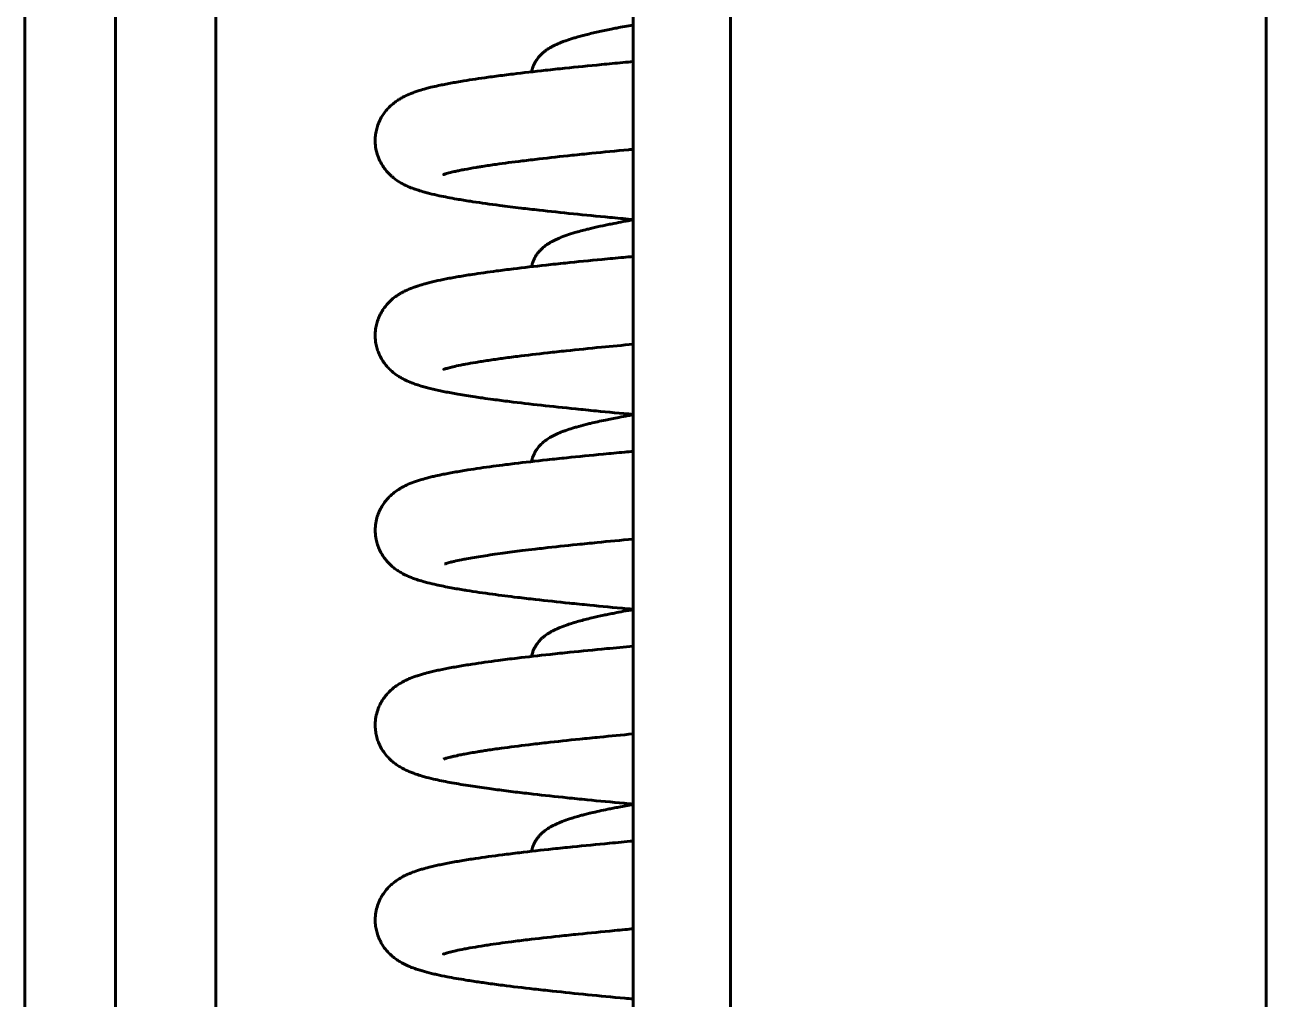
# Model space of a CAD drawing. Header units: millimetres. Extents: x 0 to 840, y 0 to 594.
# Drawn here: x 233.069 to 236.469, y 430.337 to 433.004 of the extents above; entities that cross this region are included whole.
import ezdxf

# ---------------------------------------------------------------- set-up
doc = ezdxf.new("R2010")
doc.units = ezdxf.units.MM
doc.linetypes.add('K5LT_BASIC', pattern=[0])
doc.layers.add('Системный слой', color=7, linetype='Continuous')

msp = doc.modelspace()

# ---------------------------------------------------------------- linework, layer by layer
at = {"layer": 'Системный слой', "color": 5, "linetype": 'K5LT_BASIC', "lineweight": 60, "true_color": 0x0000ff}
for p, q in [((236.46886, 512.31632), (236.46886, 411.74583)), ((235.00219, 512.30589), (235.00219, 411.73474)), ((233.06929, 445.75139), (233.06929, 413.77201)), ((233.31772, 445.75139), (233.31772, 413.77201)), ((233.59245, 413.73968), (233.59245, 445.75139)), ((234.73553, 445.61806), (234.73553, 413.95986))]:
    msp.add_line(p, q, dxfattribs=at)
for points, knots in [([(234.45704, 432.87503), (234.45733, 432.87652), (234.45766, 432.87801), (234.45872, 432.88228), (234.45961, 432.88519), (234.46161, 432.8907), (234.4627, 432.89329), (234.46519, 432.89848), (234.46645, 432.90081), (234.47008, 432.90685), (234.47228, 432.90996), (234.47581, 432.91444), (234.47693, 432.91577), (234.47984, 432.91906), (234.48168, 432.92098), (234.48537, 432.92457), (234.48732, 432.92633), (234.49121, 432.92961), (234.49324, 432.93121), (234.49918, 432.93562), (234.50304, 432.93814), (234.50934, 432.9419), (234.51152, 432.94313), (234.51621, 432.94564), (234.51865, 432.94688), (234.5263, 432.95059), (234.53169, 432.95294), (234.5402, 432.95635), (234.54309, 432.95746), (234.5523, 432.96086), (234.5588, 432.96306), (234.56907, 432.96631), (234.57261, 432.96739), (234.58559, 432.97122), (234.59549, 432.9739), (234.6165, 432.97921), (234.62757, 432.98182), (234.6506, 432.98694), (234.66254, 432.98945), (234.67999, 432.99294), (234.68506, 432.99394), (234.70448, 432.99768), (234.7194, 433.00042), (234.73512, 433.00319), (234.73532, 433.00322), (234.73553, 433.00326)], [15.2750628, 15.2750628, 15.2750628, 15.2750628, 15.3635388, 15.3635388, 15.5442583, 15.5442583, 15.7256812, 15.7256812, 15.9095811, 15.9095811, 16.1932848, 16.1932848, 16.3264807, 16.3264807, 16.5329067, 16.5329067, 16.7465852, 16.7465852, 16.9682422, 16.9682422, 17.4046507, 17.4046507, 17.654007, 17.654007, 17.9180335, 17.9180335, 18.4833367, 18.4833367, 18.7750025, 18.7750025, 19.3847092, 19.3847092, 19.695435, 19.695435, 20.4969232, 20.4969232, 21.2984113, 21.2984113, 22.0798801, 22.0798801, 22.3921869, 22.3921869, 23.2565432, 23.2565432, 23.2679646, 23.2679646, 23.2679646, 23.2679646]), ([(234.73553, 432.47073), (234.73366, 432.4709), (234.73179, 432.47107), (234.72003, 432.47215), (234.71021, 432.47306), (234.69069, 432.47487), (234.68099, 432.47578), (234.63705, 432.47994), (234.60376, 432.48319), (234.53907, 432.48976), (234.50772, 432.49308), (234.46934, 432.49736), (234.46097, 432.4983), (234.44443, 432.5002), (234.43626, 432.50115), (234.40805, 432.5045), (234.38869, 432.50689), (234.34392, 432.51271), (234.31942, 432.51613), (234.29435, 432.51994), (234.29209, 432.52029), (234.28332, 432.52165), (234.27694, 432.52267), (234.26448, 432.52471), (234.25837, 432.52574), (234.23515, 432.52978), (234.21907, 432.53285), (234.1951, 432.53797), (234.1864, 432.53996), (234.17332, 432.54323), (234.1688, 432.54441), (234.1586, 432.54722), (234.15268, 432.54897), (234.14306, 432.55206), (234.13933, 432.55331), (234.12946, 432.55689), (234.12407, 432.55901), (234.11483, 432.5631), (234.11129, 432.56477), (234.10448, 432.56825), (234.10095, 432.57017), (234.09169, 432.57568), (234.08543, 432.57984), (234.0779, 432.58589), (234.0768, 432.5868), (234.07349, 432.58962), (234.07126, 432.59164), (234.06599, 432.59674), (234.06294, 432.59996), (234.05708, 432.60684), (234.05426, 432.61048), (234.04891, 432.61825), (234.04641, 432.62232), (234.041, 432.6324), (234.03829, 432.63847), (234.03384, 432.65118), (234.03211, 432.65764), (234.02971, 432.67086), (234.02903, 432.67753), (234.02878, 432.68945), (234.02899, 432.6947), (234.03006, 432.70503), (234.03092, 432.71018), (234.03319, 432.72012), (234.03466, 432.72508), (234.038, 432.73441), (234.03996, 432.73899), (234.04427, 432.74771), (234.04666, 432.75189), (234.05171, 432.75978), (234.05443, 432.76354), (234.05746, 432.76734), (234.05775, 432.7677), (234.06105, 432.77175), (234.06425, 432.77526), (234.07183, 432.78285), (234.07661, 432.78699), (234.08421, 432.79288), (234.08734, 432.79511), (234.09363, 432.79928), (234.09657, 432.80108), (234.10297, 432.80476), (234.1058, 432.80626), (234.11524, 432.81101), (234.12122, 432.8136), (234.13059, 432.81733), (234.13431, 432.81871), (234.14163, 432.82128), (234.14532, 432.8225), (234.15546, 432.82569), (234.16163, 432.82746), (234.17241, 432.83035), (234.177, 432.83152), (234.18829, 432.83427), (234.19528, 432.83587), (234.20766, 432.83854), (234.2129, 432.83962), (234.22365, 432.84177), (234.22922, 432.84284), (234.24646, 432.84604), (234.25869, 432.84816), (234.29214, 432.85363), (234.31443, 432.85695), (234.34549, 432.86125), (234.35282, 432.86224), (234.36768, 432.8642), (234.37521, 432.86518), (234.39053, 432.86712), (234.39831, 432.86809), (234.4343, 432.8725), (234.46406, 432.87592), (234.50403, 432.88028), (234.51283, 432.88123), (234.53055, 432.88311), (234.53946, 432.88405), (234.58064, 432.88832), (234.61416, 432.89165), (234.65835, 432.89589), (234.66799, 432.8968), (234.68738, 432.89863), (234.69715, 432.89955), (234.71643, 432.90134), (234.72595, 432.90221), (234.73553, 432.90309)], [18.52954, 18.52954, 18.52954, 18.52954, 18.5927672, 18.5927672, 18.9282015, 18.9282015, 19.2647633, 19.2647633, 20.4658332, 20.4658332, 21.6896647, 21.6896647, 22.0372544, 22.0372544, 22.3868799, 22.3868799, 23.2633342, 23.2633342, 24.5049899, 24.5049899, 24.6294736, 24.6294736, 24.9910487, 24.9910487, 25.3537328, 25.3537328, 26.4078557, 26.4078557, 27.0583797, 27.0583797, 27.4131884, 27.4131884, 27.8940789, 27.8940789, 28.226205, 28.226205, 28.7070955, 28.7070955, 28.9902278, 28.9902278, 29.2567646, 29.2567646, 29.7039665, 29.7039665, 29.7801093, 29.7801093, 29.9323948, 29.9323948, 30.1401689, 30.1401689, 30.340949, 30.340949, 30.5363718, 30.5363718, 30.7908829, 30.7908829, 31.0332121, 31.0332121, 31.2693144, 31.2693144, 31.454009, 31.454009, 31.6399994, 31.6399994, 31.8284959, 31.8284959, 32.0207841, 32.0207841, 32.2148061, 32.2148061, 32.410687, 32.410687, 32.4310695, 32.4310695, 32.645124, 32.645124, 32.9563619, 32.9563619, 33.1759309, 33.1759309, 33.4065314, 33.4065314, 33.6514761, 33.6514761, 34.1544195, 34.1544195, 34.4590494, 34.4590494, 34.7777177, 34.7777177, 35.293952, 35.293952, 35.6473463, 35.6473463, 36.1635806, 36.1635806, 36.5271395, 36.5271395, 36.8924204, 36.8924204, 37.6362554, 37.6362554, 38.8320047, 38.8320047, 39.1912885, 39.1912885, 39.5469965, 39.5469965, 39.9014878, 39.9014878, 41.1589003, 41.1589003, 41.5079183, 41.5079183, 41.8527014, 41.8527014, 43.0819844, 43.0819844, 43.420647, 43.420647, 43.7582055, 43.7582055, 44.082193, 44.082193, 44.082193, 44.082193]), ([(234.21758, 432.59458), (234.21681, 432.59418), (234.21542, 432.59356), (234.21625, 432.59388), (234.21713, 432.59421), (234.21944, 432.59502), (234.22322, 432.59624), (234.22958, 432.59802), (234.23202, 432.59867), (234.23892, 432.60042), (234.24352, 432.60151), (234.25225, 432.60346), (234.25607, 432.60428), (234.26415, 432.60594), (234.26844, 432.6068), (234.28284, 432.60955), (234.29369, 432.61148), (234.30731, 432.61375), (234.30921, 432.61406), (234.31497, 432.615), (234.31891, 432.61563), (234.32873, 432.61717), (234.33471, 432.61808), (234.34702, 432.61991), (234.35334, 432.62083), (234.38183, 432.62487), (234.40582, 432.62802), (234.43898, 432.63211), (234.44662, 432.63303), (234.46214, 432.63488), (234.47002, 432.6358), (234.50654, 432.64), (234.53674, 432.64329), (234.57712, 432.6475), (234.58597, 432.64841), (234.60386, 432.65023), (234.61289, 432.65113), (234.65446, 432.65527), (234.68815, 432.6585), (234.72707, 432.66212), (234.73129, 432.66251), (234.73553, 432.6629)], [0, 0, 0, 0, 0.5171039, 0.5171039, 0.7735981, 0.7735981, 1.3711689, 1.3711689, 1.6772722, 1.6772722, 2.1470728, 2.1470728, 2.4734017, 2.4734017, 2.8029055, 2.8029055, 3.5239972, 3.5239972, 3.6389417, 3.6389417, 3.8688306, 3.8688306, 4.200294, 4.200294, 4.5309212, 4.5309212, 5.6527897, 5.6527897, 5.9800733, 5.9800733, 6.305779, 6.305779, 7.4642513, 7.4642513, 7.7842286, 7.7842286, 8.1032427, 8.1032427, 9.2360294, 9.2360294, 9.3733713, 9.3733713, 9.3733713, 9.3733713]), ([(234.73553, 432.46993), (234.71685, 432.46664), (234.69903, 432.46334), (234.67698, 432.45901), (234.67189, 432.45799), (234.66198, 432.45596), (234.65716, 432.45496), (234.64193, 432.45171), (234.63187, 432.44946), (234.61787, 432.44616), (234.61359, 432.44512), (234.59736, 432.44108), (234.58604, 432.43803), (234.56771, 432.4326), (234.56035, 432.43026), (234.54626, 432.42537), (234.53953, 432.42283), (234.53031, 432.41896), (234.52752, 432.41774), (234.51949, 432.41403), (234.51436, 432.41143), (234.50694, 432.40716), (234.50458, 432.40573), (234.49785, 432.40137), (234.49346, 432.3982), (234.4879, 432.39348), (234.4869, 432.3926), (234.48455, 432.39044), (234.48338, 432.38933), (234.48025, 432.38617), (234.47853, 432.3843), (234.47497, 432.38009), (234.47332, 432.37798), (234.46918, 432.37214), (234.46675, 432.36814), (234.46343, 432.36157), (234.46212, 432.35861), (234.46008, 432.35325), (234.45907, 432.35015), (234.45783, 432.34543), (234.45741, 432.34361), (234.45705, 432.34175)], [18.3385477, 18.3385477, 18.3385477, 18.3385477, 19.3782742, 19.3782742, 19.6980467, 19.6980467, 20.011242, 20.011242, 20.707305, 20.707305, 21.0230159, 21.0230159, 21.9335575, 21.9335575, 22.59958, 22.59958, 23.2656025, 23.2656025, 23.5572843, 23.5572843, 24.1194293, 24.1194293, 24.3759385, 24.3759385, 24.8714399, 24.8714399, 24.9906849, 24.9906849, 25.1299304, 25.1299304, 25.3362908, 25.3362908, 25.5348035, 25.5348035, 25.8380785, 25.8380785, 26.0268177, 26.0268177, 26.2149469, 26.2149469, 26.3284167, 26.3284167, 26.3284167, 26.3284167]), ([(234.73553, 431.9374), (234.70064, 431.94058), (234.66663, 431.94378), (234.62424, 431.94789), (234.61485, 431.9488), (234.59624, 431.95065), (234.58701, 431.95157), (234.54512, 431.9558), (234.51364, 431.95912), (234.45308, 431.96581), (234.42407, 431.9692), (234.38891, 431.97356), (234.38125, 431.97453), (234.36619, 431.97648), (234.35879, 431.97745), (234.34166, 431.97975), (234.33207, 431.98108), (234.31575, 431.98341), (234.30894, 431.98441), (234.28579, 431.98788), (234.27023, 431.99037), (234.24271, 431.99511), (234.23061, 431.99734), (234.21376, 432.00068), (234.20851, 432.00177), (234.19243, 432.00522), (234.18211, 432.00763), (234.16793, 432.01131), (234.16351, 432.01252), (234.15281, 432.0156), (234.1467, 432.01749), (234.13683, 432.02086), (234.13284, 432.02231), (234.12306, 432.0261), (234.11683, 432.02875), (234.10691, 432.03364), (234.10397, 432.03517), (234.09699, 432.03915), (234.09411, 432.04089), (234.08519, 432.04679), (234.0799, 432.05071), (234.07121, 432.05831), (234.06793, 432.06144), (234.06194, 432.06775), (234.05873, 432.07146), (234.0532, 432.07861), (234.05028, 432.08281), (234.04536, 432.09084), (234.04292, 432.09534), (234.03977, 432.10207), (234.03875, 432.10445), (234.03736, 432.10795), (234.03694, 432.10907), (234.03571, 432.11244), (234.03495, 432.11473), (234.03285, 432.12169), (234.03171, 432.12646), (234.02967, 432.13783), (234.02901, 432.14451), (234.02876, 432.15785), (234.02916, 432.16452), (234.0308, 432.17623), (234.03184, 432.18131), (234.03448, 432.19121), (234.03609, 432.19604), (234.0398, 432.2053), (234.0419, 432.20978), (234.04648, 432.21827), (234.04898, 432.22234), (234.05189, 432.22655), (234.0522, 432.227), (234.05517, 432.2312), (234.05805, 432.23485), (234.06506, 432.2429), (234.06961, 432.2474), (234.07867, 432.25539), (234.08341, 432.25901), (234.09126, 432.26443), (234.09412, 432.26625), (234.10049, 432.27004), (234.10335, 432.27162), (234.10972, 432.27494), (234.11297, 432.2765), (234.12273, 432.28095), (234.12938, 432.28359), (234.1397, 432.28729), (234.14324, 432.28849), (234.15307, 432.29164), (234.15912, 432.29341), (234.16963, 432.29629), (234.17417, 432.29747), (234.18332, 432.29975), (234.18805, 432.30087), (234.20251, 432.30415), (234.21249, 432.30624), (234.22846, 432.30936), (234.23409, 432.31042), (234.25099, 432.3135), (234.26262, 432.31549), (234.28112, 432.31848), (234.28759, 432.3195), (234.31508, 432.32371), (234.33749, 432.32688), (234.36874, 432.33101), (234.37629, 432.33198), (234.39164, 432.33393), (234.39944, 432.3349), (234.43552, 432.33931), (234.46535, 432.34273), (234.5054, 432.3471), (234.51421, 432.34804), (234.53194, 432.34993), (234.54086, 432.35086), (234.58208, 432.35513), (234.61561, 432.35845), (234.65982, 432.36269), (234.66946, 432.36361), (234.68887, 432.36544), (234.69864, 432.36635), (234.71744, 432.36809), (234.72645, 432.36892), (234.73553, 432.36975)], [17.6792129, 17.6792129, 17.6792129, 17.6792129, 18.7784696, 18.7784696, 19.0946354, 19.0946354, 19.4120129, 19.4120129, 20.5506887, 20.5506887, 21.7083324, 21.7083324, 22.0380859, 22.0380859, 22.3687496, 22.3687496, 22.8177833, 22.8177833, 23.1525491, 23.1525491, 23.9802085, 23.9802085, 24.7001773, 24.7001773, 25.0405756, 25.0405756, 25.7605445, 25.7605445, 26.0923116, 26.0923116, 26.5736335, 26.5736335, 26.874163, 26.874163, 27.361943, 27.361943, 27.6124136, 27.6124136, 27.8403985, 27.8403985, 28.1903226, 28.1903226, 28.3840681, 28.3840681, 28.5716267, 28.5716267, 28.7551145, 28.7551145, 28.9363313, 28.9363313, 29.0294675, 29.0294675, 29.0723204, 29.0723204, 29.1580261, 29.1580261, 29.3294376, 29.3294376, 29.5600884, 29.5600884, 29.7896201, 29.7896201, 29.9699005, 29.9699005, 30.150051, 30.150051, 30.3303825, 30.3303825, 30.5115576, 30.5115576, 30.5330207, 30.5330207, 30.7178511, 30.7178511, 30.9912488, 30.9912488, 31.2952797, 31.2952797, 31.5064237, 31.5064237, 31.7322491, 31.7322491, 31.9773241, 31.9773241, 32.4942827, 32.4942827, 32.7852691, 32.7852691, 33.2554542, 33.2554542, 33.5835333, 33.5835333, 33.9170661, 33.9170661, 34.570847, 34.570847, 34.9112294, 34.9112294, 35.5650103, 35.5650103, 35.9027041, 35.9027041, 36.970603, 36.970603, 37.3020498, 37.3020498, 37.6326573, 37.6326573, 38.8053582, 38.8053582, 39.1304391, 39.1304391, 39.451635, 39.451635, 40.5964997, 40.5964997, 40.9120581, 40.9120581, 41.2265272, 41.2265272, 41.5124307, 41.5124307, 41.5124307, 41.5124307]), ([(234.21683, 432.06087), (234.21744, 432.06117), (234.21548, 432.06031), (234.22022, 432.06195), (234.2248, 432.06336), (234.23005, 432.06481), (234.23291, 432.06556), (234.23703, 432.06661), (234.23983, 432.06729), (234.24802, 432.06922), (234.25518, 432.07079), (234.2673, 432.07324), (234.27168, 432.07409), (234.28499, 432.0766), (234.29438, 432.07826), (234.30987, 432.08084), (234.31545, 432.08175), (234.327, 432.08357), (234.33295, 432.08448), (234.34518, 432.08631), (234.35148, 432.08723), (234.36391, 432.089), (234.37, 432.08985), (234.38298, 432.09162), (234.38987, 432.09254), (234.40396, 432.09439), (234.41116, 432.09531), (234.4444, 432.0995), (234.47219, 432.10278), (234.5098, 432.10698), (234.51813, 432.10789), (234.53499, 432.10973), (234.54352, 432.11064), (234.58298, 432.11481), (234.61525, 432.11807), (234.67686, 432.12408), (234.70583, 432.12683), (234.73553, 432.12957)], [0, 0, 0, 0, 0.3994196, 0.3994196, 0.7423276, 0.7423276, 0.9147795, 0.9147795, 1.1250538, 1.1250538, 1.7311141, 1.7311141, 2.0542794, 2.0542794, 2.6603396, 2.6603396, 2.984769, 2.984769, 3.3085833, 3.3085833, 3.6321375, 3.6321375, 3.9300133, 3.9300133, 4.2515277, 4.2515277, 4.572331, 4.572331, 5.7043706, 5.7043706, 6.0200339, 6.0200339, 6.3343899, 6.3343899, 7.4541276, 7.4541276, 8.3943555, 8.3943555, 8.3943555, 8.3943555]), ([(234.45704, 431.80838), (234.45719, 431.80916), (234.45736, 431.80994), (234.45818, 431.81366), (234.45898, 431.81649), (234.46075, 431.82179), (234.4618, 431.82447), (234.46398, 431.82939), (234.46541, 431.83222), (234.46816, 431.83706), (234.46974, 431.83955), (234.47376, 431.84532), (234.4764, 431.84857), (234.48209, 431.85483), (234.48492, 431.85754), (234.4894, 431.86143), (234.49072, 431.86253), (234.49418, 431.86527), (234.49614, 431.86672), (234.5023, 431.87102), (234.50649, 431.87361), (234.51302, 431.87728), (234.5154, 431.87855), (234.5203, 431.88103), (234.52274, 431.88221), (234.53063, 431.88583), (234.53609, 431.8881), (234.54473, 431.89141), (234.54779, 431.89254), (234.55686, 431.89575), (234.56298, 431.89775), (234.57291, 431.90081), (234.57654, 431.90189), (234.58834, 431.90529), (234.59684, 431.90758), (234.60989, 431.91087), (234.61412, 431.91191), (234.63125, 431.91602), (234.64489, 431.91906), (234.67095, 431.9245), (234.68311, 431.92692), (234.7042, 431.93093), (234.71287, 431.93254), (234.72629, 431.93496), (234.73088, 431.93578), (234.73553, 431.93659)], [15.2754246, 15.2754246, 15.2754246, 15.2754246, 15.3234297, 15.3234297, 15.5036308, 15.5036308, 15.6744735, 15.6744735, 15.8645284, 15.8645284, 16.0558324, 16.0558324, 16.362128, 16.362128, 16.6945413, 16.6945413, 16.8511796, 16.8511796, 17.0765502, 17.0765502, 17.5374387, 17.5374387, 17.7969636, 17.7969636, 18.0654187, 18.0654187, 18.6305594, 18.6305594, 18.9297536, 18.9297536, 19.4948943, 19.4948943, 19.8073023, 19.8073023, 20.4891913, 20.4891913, 20.8050536, 20.8050536, 21.7439466, 21.7439466, 22.5013454, 22.5013454, 23.0073514, 23.0073514, 23.2659111, 23.2659111, 23.2659111, 23.2659111]), ([(234.73553, 431.40406), (234.72958, 431.40461), (234.72365, 431.40515), (234.68289, 431.40891), (234.64897, 431.41213), (234.60679, 431.41627), (234.5975, 431.41719), (234.57908, 431.41903), (234.56995, 431.41996), (234.52849, 431.42421), (234.49737, 431.42754), (234.45934, 431.43182), (234.45106, 431.43277), (234.43468, 431.43467), (234.4266, 431.43563), (234.39474, 431.43945), (234.37203, 431.44233), (234.32518, 431.44864), (234.30163, 431.45207), (234.27756, 431.45591), (234.27539, 431.45626), (234.26694, 431.45763), (234.26079, 431.45866), (234.24881, 431.46073), (234.24294, 431.46177), (234.22268, 431.4655), (234.20899, 431.46825), (234.18831, 431.47286), (234.18062, 431.4747), (234.1686, 431.4778), (234.16426, 431.47898), (234.15414, 431.48187), (234.14823, 431.48368), (234.13884, 431.48682), (234.13496, 431.4882), (234.12741, 431.49106), (234.12415, 431.49237), (234.11333, 431.49703), (234.1068, 431.50019), (234.09627, 431.50625), (234.09281, 431.50839), (234.08626, 431.5128), (234.08278, 431.51532), (234.07447, 431.52195), (234.0691, 431.52677), (234.06341, 431.53289), (234.06291, 431.53344), (234.0614, 431.53512), (234.06039, 431.53627), (234.05816, 431.53893), (234.05693, 431.54045), (234.05295, 431.54562), (234.05026, 431.5495), (234.04523, 431.55772), (234.04292, 431.562), (234.03871, 431.57104), (234.03685, 431.57569), (234.03365, 431.58541), (234.03233, 431.59037), (234.03001, 431.60199), (234.02922, 431.60864), (234.0287, 431.62199), (234.02897, 431.62867), (234.03053, 431.64179), (234.03185, 431.64831), (234.03495, 431.65936), (234.03663, 431.66417), (234.04039, 431.67328), (234.04252, 431.67768), (234.04717, 431.6861), (234.04968, 431.69008), (234.05436, 431.69674), (234.05648, 431.69951), (234.06147, 431.70554), (234.06447, 431.70881), (234.07186, 431.71621), (234.07665, 431.72035), (234.08616, 431.72772), (234.09111, 431.73106), (234.09923, 431.73599), (234.10207, 431.73758), (234.10854, 431.74101), (234.11146, 431.74245), (234.12099, 431.74688), (234.12732, 431.74944), (234.13709, 431.75305), (234.14083, 431.75434), (234.1485, 431.75686), (234.15224, 431.75802), (234.1625, 431.76104), (234.16894, 431.76279), (234.18006, 431.76562), (234.1848, 431.76677), (234.19658, 431.7695), (234.20378, 431.77107), (234.21655, 431.7737), (234.22198, 431.77478), (234.23307, 431.7769), (234.2388, 431.77796), (234.25672, 431.78116), (234.26943, 431.78329), (234.30412, 431.78878), (234.32718, 431.79212), (234.36313, 431.79695), (234.37476, 431.79846), (234.39441, 431.80094), (234.40223, 431.80191), (234.43845, 431.80632), (234.46839, 431.80974), (234.50857, 431.81411), (234.5174, 431.81505), (234.53518, 431.81693), (234.54413, 431.81787), (234.58545, 431.82213), (234.61905, 431.82546), (234.66335, 431.8297), (234.67301, 431.83061), (234.69245, 431.83244), (234.70223, 431.83335), (234.71986, 431.83498), (234.72767, 431.8357), (234.73553, 431.83642)], [16.5595147, 16.5595147, 16.5595147, 16.5595147, 16.7424213, 16.7424213, 17.8231208, 17.8231208, 18.1322853, 18.1322853, 18.4425129, 18.4425129, 19.5573474, 19.5573474, 19.8738148, 19.8738148, 20.1921613, 20.1921613, 21.1482189, 21.1482189, 22.2747916, 22.2747916, 22.3880184, 22.3880184, 22.7178747, 22.7178747, 23.0485915, 23.0485915, 23.8924264, 23.8924264, 24.4247824, 24.4247824, 24.744925, 24.744925, 25.1800527, 25.1800527, 25.4800951, 25.4800951, 25.758091, 25.758091, 26.2625976, 26.2625976, 26.4879033, 26.4879033, 26.7007958, 26.7007958, 27.0246325, 27.0246325, 27.0562097, 27.0562097, 27.1193641, 27.1193641, 27.1981528, 27.1981528, 27.3786064, 27.3786064, 27.5542932, 27.5542932, 27.7264155, 27.7264155, 27.8960686, 27.8960686, 28.1112696, 28.1112696, 28.3247929, 28.3247929, 28.5409462, 28.5409462, 28.7132498, 28.7132498, 28.8889277, 28.8889277, 29.0655262, 29.0655262, 29.2028287, 29.2028287, 29.3858386, 29.3858386, 29.6689011, 29.6689011, 29.9917656, 29.9917656, 30.2088124, 30.2088124, 30.4407924, 30.4407924, 30.9201873, 30.9201873, 31.2060573, 31.2060573, 31.5004123, 31.5004123, 31.9720025, 31.9720025, 32.2971352, 32.2971352, 32.7687255, 32.7687255, 33.1003594, 33.1003594, 33.4323027, 33.4323027, 34.1161688, 34.1161688, 35.2106425, 35.2106425, 35.7118484, 35.7118484, 36.0338564, 36.0338564, 37.1776964, 37.1776964, 37.4947287, 37.4947287, 37.8078438, 37.8078438, 38.9241639, 38.9241639, 39.2317747, 39.2317747, 39.5383881, 39.5383881, 39.7798394, 39.7798394, 39.7798394, 39.7798394]), ([(234.21896, 431.52818), (234.2205, 431.5287), (234.22158, 431.52903), (234.22607, 431.53039), (234.22969, 431.53143), (234.23884, 431.53372), (234.242, 431.53448), (234.25133, 431.53662), (234.25808, 431.53806), (234.26986, 431.54041), (234.27436, 431.54127), (234.29241, 431.54462), (234.30755, 431.54719), (234.34068, 431.55236), (234.35872, 431.55498), (234.39499, 431.55992), (234.41287, 431.56223), (234.44305, 431.56594), (234.45476, 431.56735), (234.47465, 431.56967), (234.48266, 431.57059), (234.5197, 431.57478), (234.55026, 431.57807), (234.59107, 431.58226), (234.60002, 431.58317), (234.6181, 431.58499), (234.62722, 431.58589), (234.66839, 431.58994), (234.70149, 431.59309), (234.73553, 431.59624)], [0, 0, 0, 0, 0.4190843, 0.4190843, 1.1786185, 1.1786185, 1.5061803, 1.5061803, 2.105425, 2.105425, 2.450002, 2.450002, 3.4315356, 3.4315356, 4.4130692, 4.4130692, 5.2682229, 5.2682229, 5.7852851, 5.7852851, 6.1236098, 6.1236098, 7.326178, 7.326178, 7.658856, 7.658856, 7.9904414, 7.9904414, 9.1391188, 9.1391188, 9.1391188, 9.1391188]), ([(234.73553, 431.40326), (234.71753, 431.40009), (234.70033, 431.39692), (234.67894, 431.39273), (234.67395, 431.39174), (234.66411, 431.38974), (234.65928, 431.38873), (234.64327, 431.38534), (234.63251, 431.38295), (234.60964, 431.37755), (234.59784, 431.37454), (234.57563, 431.36838), (234.5653, 431.36524), (234.54847, 431.35951), (234.54167, 431.35699), (234.53235, 431.35317), (234.52951, 431.35195), (234.52142, 431.34831), (234.51628, 431.34576), (234.5088, 431.34159), (234.50642, 431.34018), (234.49953, 431.33586), (234.49498, 431.33268), (234.48839, 431.32726), (234.4865, 431.32561), (234.48274, 431.32204), (234.48116, 431.32045), (234.47648, 431.31536), (234.47368, 431.31192), (234.46942, 431.30574), (234.46787, 431.30326), (234.46511, 431.29832), (234.46371, 431.2955), (234.46144, 431.29026), (234.46029, 431.2872), (234.45882, 431.28252), (234.45825, 431.28049), (234.45752, 431.27738), (234.45727, 431.27624), (234.45705, 431.27508)], [18.3386154, 18.3386154, 18.3386154, 18.3386154, 19.3404728, 19.3404728, 19.6522327, 19.6522327, 19.9652393, 19.9652393, 20.7073077, 20.7073077, 21.6178004, 21.6178004, 22.5282932, 22.5282932, 23.1942395, 23.1942395, 23.4880713, 23.4880713, 24.0501679, 24.0501679, 24.3093021, 24.3093021, 24.8180997, 24.8180997, 25.0413951, 25.0413951, 25.2313437, 25.2313437, 25.5631932, 25.5631932, 25.7557728, 25.7557728, 25.9452929, 25.9452929, 26.1334835, 26.1334835, 26.2571843, 26.2571843, 26.3284947, 26.3284947, 26.3284947, 26.3284947]), ([(234.73553, 430.87073), (234.72725, 430.87149), (234.71903, 430.87224), (234.67605, 430.87622), (234.64219, 430.87944), (234.60013, 430.88359), (234.59088, 430.88451), (234.57254, 430.88636), (234.56345, 430.88729), (234.52219, 430.89154), (234.49124, 430.89487), (234.45344, 430.89916), (234.4452, 430.90011), (234.42892, 430.90202), (234.42088, 430.90298), (234.3956, 430.90604), (234.37886, 430.90815), (234.35532, 430.91125), (234.34803, 430.91223), (234.32304, 430.91566), (234.3061, 430.91812), (234.27185, 430.92343), (234.2549, 430.92626), (234.22315, 430.93206), (234.2084, 430.93502), (234.1862, 430.94002), (234.17805, 430.94199), (234.16574, 430.94524), (234.1613, 430.94647), (234.1514, 430.94937), (234.14564, 430.95118), (234.13621, 430.95442), (234.13272, 430.95568), (234.12514, 430.95863), (234.12194, 430.95995), (234.11135, 430.96464), (234.10418, 430.96821), (234.09354, 430.9746), (234.09005, 430.97684), (234.08349, 430.98147), (234.08016, 430.984), (234.07258, 430.99033), (234.06826, 430.99435), (234.05993, 431.00328), (234.05593, 431.00815), (234.04949, 431.01736), (234.04695, 431.02141), (234.04225, 431.03), (234.04012, 431.03444), (234.03632, 431.0438), (234.03469, 431.04859), (234.03198, 431.05855), (234.03092, 431.06361), (234.02942, 431.07395), (234.02899, 431.07916), (234.02875, 431.09105), (234.02915, 431.09772), (234.03096, 431.11078), (234.0324, 431.11728), (234.03613, 431.12968), (234.03848, 431.13573), (234.04328, 431.14584), (234.0456, 431.15008), (234.05057, 431.15811), (234.05323, 431.16191), (234.05675, 431.16646), (234.05755, 431.16746), (234.06118, 431.17189), (234.06418, 431.17518), (234.07007, 431.18111), (234.07327, 431.18403), (234.08113, 431.19066), (234.08607, 431.19428), (234.09623, 431.20098), (234.10104, 431.20374), (234.10946, 431.20814), (234.11244, 431.20958), (234.11895, 431.21257), (234.12237, 431.21403), (234.13179, 431.21784), (234.13807, 431.2201), (234.14831, 431.22347), (234.15204, 431.22462), (234.16228, 431.22765), (234.16871, 431.2294), (234.17981, 431.23222), (234.18454, 431.23337), (234.19419, 431.23561), (234.19912, 431.23671), (234.21484, 431.24006), (234.22599, 431.24226), (234.24953, 431.24658), (234.26196, 431.24872), (234.28132, 431.25185), (234.28779, 431.25287), (234.31655, 431.25727), (234.34045, 431.26063), (234.38246, 431.26613), (234.39966, 431.26828), (234.4461, 431.27387), (234.47637, 431.2773), (234.51692, 431.28167), (234.52582, 431.28261), (234.54372, 431.28449), (234.55272, 431.28543), (234.59427, 431.28968), (234.62802, 431.293), (234.68661, 431.29857), (234.71085, 431.30083), (234.73553, 431.30309)], [17.8585723, 17.8585723, 17.8585723, 17.8585723, 18.129896, 18.129896, 19.2853682, 19.2853682, 19.6154162, 19.6154162, 19.9466988, 19.9466988, 21.1368357, 21.1368357, 21.4750343, 21.4750343, 21.8151001, 21.8151001, 22.562759, 22.562759, 22.9081653, 22.9081653, 23.7701779, 23.7701779, 24.7450792, 24.7450792, 25.7199805, 25.7199805, 26.3255488, 26.3255488, 26.6669011, 26.6669011, 27.1301096, 27.1301096, 27.4414089, 27.4414089, 27.7256162, 27.7256162, 28.2776749, 28.2776749, 28.5173554, 28.5173554, 28.7415374, 28.7415374, 29.0253845, 29.0253845, 29.2963328, 29.2963328, 29.4864251, 29.4864251, 29.671988, 29.671988, 29.8542586, 29.8542586, 30.0343866, 30.0343866, 30.2134816, 30.2134816, 30.4413454, 30.4413454, 30.6726496, 30.6726496, 30.9124524, 30.9124524, 31.1006306, 31.1006306, 31.2899772, 31.2899772, 31.344691, 31.344691, 31.5397807, 31.5397807, 31.7408704, 31.7408704, 32.0692284, 32.0692284, 32.4481829, 32.4481829, 32.6981474, 32.6981474, 32.9704115, 32.9704115, 33.4829526, 33.4829526, 33.7966153, 33.7966153, 34.2989861, 34.2989861, 34.6457648, 34.6457648, 34.9957673, 34.9957673, 35.722998, 35.722998, 36.4502286, 36.4502286, 36.8017682, 36.8017682, 37.9807192, 37.9807192, 38.7437382, 38.7437382, 39.9660538, 39.9660538, 40.3039331, 40.3039331, 40.6375322, 40.6375322, 41.82641, 41.82641, 42.6355488, 42.6355488, 42.6355488, 42.6355488]), ([(234.21613, 430.99386), (234.21616, 430.99388), (234.21594, 430.99379), (234.21833, 430.99464), (234.21972, 430.9951), (234.2239, 430.99643), (234.22902, 430.99791), (234.23767, 431.0001), (234.24066, 431.00083), (234.24914, 431.0028), (234.25478, 431.00402), (234.26496, 431.00611), (234.2693, 431.00696), (234.28456, 431.00987), (234.29646, 431.01197), (234.31126, 431.0144), (234.31319, 431.01471), (234.31737, 431.01538), (234.31964, 431.01574), (234.32654, 431.01683), (234.33125, 431.01755), (234.34213, 431.01919), (234.34836, 431.02011), (234.36116, 431.02195), (234.36772, 431.02287), (234.39764, 431.02697), (234.42282, 431.03018), (234.45738, 431.03432), (234.46522, 431.03524), (234.48112, 431.03708), (234.48919, 431.038), (234.52655, 431.0422), (234.55734, 431.04548), (234.59842, 431.04968), (234.60741, 431.05058), (234.62558, 431.0524), (234.63476, 431.05331), (234.67361, 431.05711), (234.70417, 431.06001), (234.73553, 431.0629)], [0, 0, 0, 0, 0.6756944, 0.6756944, 0.996279, 0.996279, 1.782631, 1.782631, 2.1593532, 2.1593532, 2.7455306, 2.7455306, 3.1353594, 3.1353594, 4.0584912, 4.0584912, 4.1939691, 4.1939691, 4.3500707, 4.3500707, 4.6622738, 4.6622738, 5.0541046, 5.0541046, 5.4449724, 5.4449724, 6.7940701, 6.7940701, 7.180357, 7.180357, 7.5646591, 7.5646591, 8.9327362, 8.9327362, 9.3107089, 9.3107089, 9.6876094, 9.6876094, 10.8910277, 10.8910277, 10.8910277, 10.8910277]), ([(234.73553, 430.86993), (234.72191, 430.86753), (234.70874, 430.86513), (234.69088, 430.86173), (234.68577, 430.86074), (234.6757, 430.85875), (234.67074, 430.85776), (234.64965, 430.85343), (234.63442, 430.85009), (234.61869, 430.84635), (234.61724, 430.846), (234.61152, 430.84461), (234.60734, 430.84357), (234.59915, 430.84148), (234.59514, 430.84042), (234.58053, 430.83646), (234.57047, 430.83349), (234.55408, 430.82814), (234.54742, 430.82579), (234.53802, 430.82216), (234.53509, 430.82098), (234.52686, 430.8175), (234.52165, 430.8151), (234.514, 430.81115), (234.51164, 430.80987), (234.50433, 430.80566), (234.49948, 430.80254), (234.49265, 430.79742), (234.49055, 430.79575), (234.48651, 430.79228), (234.48461, 430.79053), (234.48153, 430.78747), (234.48052, 430.78643), (234.4776, 430.78324), (234.47592, 430.78128), (234.47247, 430.77682), (234.47093, 430.77466), (234.46785, 430.76989), (234.46643, 430.76744), (234.46379, 430.76234), (234.46253, 430.75956), (234.4604, 430.75418), (234.45935, 430.75106), (234.45802, 430.74624), (234.4575, 430.74405), (234.45707, 430.7418)], [18.175106, 18.175106, 18.175106, 18.175106, 18.9324916, 18.9324916, 19.243135, 19.243135, 19.5547685, 19.5547685, 20.5919298, 20.5919298, 20.698127, 20.698127, 21.0136853, 21.0136853, 21.3292556, 21.3292556, 22.1914769, 22.1914769, 22.8313629, 22.8313629, 23.1277242, 23.1277242, 23.6873031, 23.6873031, 23.9531344, 23.9531344, 24.4861055, 24.4861055, 24.7178311, 24.7178311, 24.9389807, 24.9389807, 25.0609028, 25.0609028, 25.2669854, 25.2669854, 25.4619366, 25.4619366, 25.6514004, 25.6514004, 25.8375169, 25.8375169, 26.0221458, 26.0221458, 26.1562048, 26.1562048, 26.1562048, 26.1562048]), ([(234.73553, 430.3374), (234.72774, 430.33811), (234.71999, 430.33882), (234.67746, 430.34275), (234.64358, 430.34598), (234.57743, 430.35249), (234.54521, 430.35579), (234.50563, 430.36003), (234.49699, 430.36096), (234.47989, 430.36284), (234.47144, 430.36379), (234.43317, 430.36812), (234.40479, 430.37152), (234.3705, 430.37592), (234.36304, 430.37689), (234.34838, 430.37885), (234.34117, 430.37983), (234.32123, 430.38261), (234.30883, 430.38441), (234.29025, 430.38723), (234.28377, 430.38825), (234.25894, 430.39223), (234.24168, 430.39525), (234.2158, 430.40024), (234.20636, 430.40218), (234.19238, 430.40528), (234.18755, 430.4064), (234.17411, 430.40965), (234.16585, 430.41182), (234.15388, 430.4153), (234.14967, 430.41659), (234.13985, 430.41978), (234.1345, 430.42165), (234.12506, 430.42533), (234.12165, 430.42674), (234.11104, 430.43146), (234.10366, 430.43514), (234.09284, 430.44171), (234.08942, 430.44393), (234.08282, 430.44864), (234.07954, 430.45116), (234.07406, 430.45579), (234.07188, 430.45774), (234.06533, 430.46399), (234.06095, 430.46871), (234.0528, 430.47903), (234.04901, 430.48456), (234.04317, 430.49486), (234.04098, 430.49925), (234.03705, 430.50851), (234.03534, 430.51326), (234.03247, 430.52315), (234.03133, 430.52818), (234.02966, 430.53848), (234.02914, 430.54368), (234.02875, 430.55415), (234.02889, 430.55939), (234.02992, 430.57119), (234.03103, 430.57775), (234.03416, 430.59041), (234.03625, 430.59665), (234.04118, 430.60847), (234.0441, 430.61417), (234.04977, 430.62356), (234.05238, 430.62739), (234.05642, 430.63272), (234.05776, 430.63441), (234.06196, 430.63944), (234.06497, 430.64268), (234.07088, 430.64854), (234.07409, 430.65142), (234.08018, 430.65649), (234.08339, 430.65893), (234.09172, 430.66483), (234.09664, 430.66785), (234.10495, 430.67249), (234.10779, 430.67396), (234.11426, 430.67712), (234.11745, 430.67857), (234.12408, 430.68141), (234.12766, 430.68285), (234.13712, 430.68644), (234.1433, 430.68855), (234.15371, 430.6918), (234.15756, 430.69294), (234.16796, 430.69587), (234.17459, 430.6976), (234.18599, 430.70038), (234.1908, 430.70151), (234.20077, 430.70373), (234.2058, 430.70481), (234.22194, 430.70814), (234.23347, 430.71034), (234.2578, 430.71468), (234.27061, 430.71682), (234.2905, 430.71995), (234.2971, 430.72097), (234.32657, 430.72537), (234.35103, 430.72873), (234.38469, 430.73305), (234.39241, 430.73402), (234.4081, 430.73596), (234.41606, 430.73693), (234.45304, 430.74134), (234.48359, 430.74477), (234.5244, 430.74913), (234.53327, 430.75007), (234.5512, 430.75193), (234.56024, 430.75287), (234.60199, 430.75711), (234.63588, 430.76043), (234.69203, 430.76575), (234.71361, 430.76775), (234.73553, 430.76975)], [18.8156634, 18.8156634, 18.8156634, 18.8156634, 19.0830647, 19.0830647, 20.292301, 20.292301, 21.5264319, 21.5264319, 21.876822, 21.876822, 22.228857, 22.228857, 23.4943249, 23.4943249, 23.8546756, 23.8546756, 24.2162213, 24.2162213, 24.8762947, 24.8762947, 25.2431167, 25.2431167, 26.3167808, 26.3167808, 26.9788159, 26.9788159, 27.3475912, 27.3475912, 28.0096263, 28.0096263, 28.362011, 28.362011, 28.8503224, 28.8503224, 29.1513973, 29.1513973, 29.7408233, 29.7408233, 29.9907473, 29.9907473, 30.2230082, 30.2230082, 30.3743596, 30.3743596, 30.6770624, 30.6770624, 30.9621026, 30.9621026, 31.1571647, 31.1571647, 31.3486047, 31.3486047, 31.5376129, 31.5376129, 31.7253337, 31.7253337, 31.9128964, 31.9128964, 32.1532634, 32.1532634, 32.4005116, 32.4005116, 32.658706, 32.658706, 32.8565774, 32.8565774, 32.9529136, 32.9529136, 33.1575792, 33.1575792, 33.3688602, 33.3688602, 33.5882993, 33.5882993, 33.9694898, 33.9694898, 34.2214445, 34.2214445, 34.494483, 34.494483, 34.7908, 34.7908, 35.3244125, 35.3244125, 35.6577836, 35.6577836, 36.1857877, 36.1857877, 36.5509746, 36.5509746, 36.9177594, 36.9177594, 37.6856201, 37.6856201, 38.4534807, 38.4534807, 38.8205646, 38.8205646, 40.0597675, 40.0597675, 40.4197895, 40.4197895, 40.7788289, 40.7788289, 42.059889, 42.059889, 42.4102448, 42.4102448, 42.7590443, 42.7590443, 44.0015571, 44.0015571, 44.7539898, 44.7539898, 44.7539898, 44.7539898]), ([(234.21683, 430.46087), (234.21713, 430.46102), (234.21504, 430.46005), (234.21694, 430.46086), (234.2183, 430.46133), (234.22267, 430.4627), (234.22487, 430.46336), (234.23033, 430.46491), (234.2371, 430.46664), (234.24405, 430.46829), (234.24675, 430.4689), (234.25661, 430.47109), (234.26473, 430.47276), (234.27826, 430.47534), (234.28302, 430.47622), (234.29768, 430.47883), (234.3082, 430.48059), (234.32516, 430.48328), (234.33107, 430.48419), (234.35692, 430.48808), (234.37855, 430.49109), (234.40896, 430.49503), (234.41622, 430.49595), (234.43102, 430.4978), (234.43856, 430.49872), (234.47354, 430.50294), (234.50263, 430.50623), (234.54175, 430.51045), (234.55034, 430.51136), (234.56771, 430.51319), (234.57649, 430.5141), (234.61701, 430.51825), (234.65, 430.5215), (234.69356, 430.52565), (234.70311, 430.52655), (234.72029, 430.52816), (234.72788, 430.52886), (234.73553, 430.52957)], [0, 0, 0, 0, 0.1535616, 0.1535616, 0.4780714, 0.4780714, 0.6136487, 0.6136487, 0.9588959, 0.9588959, 1.1896843, 1.1896843, 1.7926136, 1.7926136, 2.1006325, 2.1006325, 2.7035618, 2.7035618, 3.0113699, 3.0113699, 4.0104043, 4.0104043, 4.3150801, 4.3150801, 4.6192465, 4.6192465, 5.6993931, 5.6993931, 5.9978776, 5.9978776, 6.2953307, 6.2953307, 7.3533604, 7.3533604, 7.6468396, 7.6468396, 7.8768614, 7.8768614, 7.8768614, 7.8768614])]:
    msp.add_open_spline(points, degree=3, knots=knots, dxfattribs=at)

doc.saveas('drawing.dxf')
